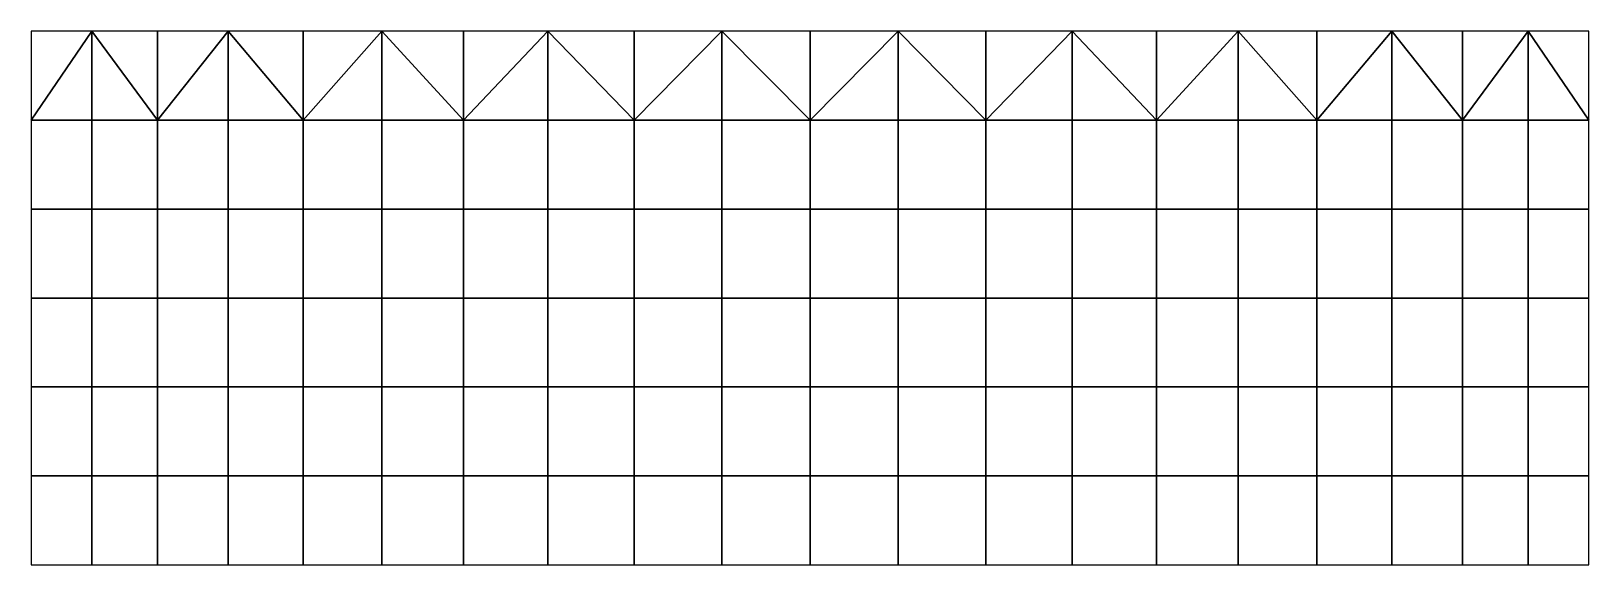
# Model space of a CAD drawing. Header units: metres. Extents: x -11 to 34989, y 5 to 12005.
import ezdxf

# ---------------------------------------------------------------- set-up
doc = ezdxf.new("R2010")
doc.units = ezdxf.units.M

msp = doc.modelspace()

# ---------------------------------------------------------------- linework, layer by layer
at = {"layer": '3dface'}
for points in [[(1350, 10005, 1443), (1350, 12005, 1443), (-11, 10005), (1350, 10005, 1443)], [(-11, 10005), (1350, 12005, 1443), (-11, 12005), (-11, 10005)], [(2830, 10005, 2765), (2830, 12005, 2765), (1350, 12005, 1443), (2830, 10005, 2765)], [(2830, 10005, 2765), (1350, 12005, 1443), (1350, 10005, 1443), (2830, 10005, 2765)], [(2830, 12005, 2765), (2830, 10005, 2765), (4417, 12005, 3954), (2830, 12005, 2765)], [(4417, 12005, 3954), (2830, 10005, 2765), (4417, 10005, 3954), (4417, 12005, 3954)], [(4417, 12005, 3954), (4417, 10005, 3954), (6101, 10005, 5004), (4417, 12005, 3954)], [(4417, 12005, 3954), (6101, 10005, 5004), (6101, 12005, 5004), (4417, 12005, 3954)], [(6101, 12005, 5004), (6101, 10005, 5004), (7868, 12005, 5905), (6101, 12005, 5004)], [(6101, 10005, 5004), (7868, 10005, 5905), (7868, 12005, 5905), (6101, 10005, 5004)], [(7868, 10005, 5905), (9706, 10005, 6652), (7868, 12005, 5905), (7868, 10005, 5905)], [(7868, 12005, 5905), (9706, 10005, 6652), (9706, 12005, 6652), (7868, 12005, 5905)], [(9706, 10005, 6652), (11601, 10005, 7238), (11601, 12005, 7238), (9706, 10005, 6652)], [(9706, 10005, 6652), (11601, 12005, 7238), (9706, 12005, 6652), (9706, 10005, 6652)], [(11601, 10005, 7238), (13539, 10005, 7660), (11601, 12005, 7238), (11601, 10005, 7238)], [(11601, 12005, 7238), (13539, 10005, 7660), (13539, 12005, 7660), (11601, 12005, 7238)], [(13539, 10005, 7660), (15507, 10005, 7915), (15507, 12005, 7915), (13539, 10005, 7660)], [(13539, 10005, 7660), (15507, 12005, 7915), (13539, 12005, 7660), (13539, 10005, 7660)], [(15507, 10005, 7915), (17489, 10005, 8000), (15507, 12005, 7915), (15507, 10005, 7915)], [(15507, 12005, 7915), (17489, 10005, 8000), (17489, 12005, 8000), (15507, 12005, 7915)], [(17489, 10005, 8000), (19471, 10005, 7915), (19471, 12005, 7915), (17489, 10005, 8000)], [(17489, 10005, 8000), (19471, 12005, 7915), (17489, 12005, 8000), (17489, 10005, 8000)], [(19471, 10005, 7915), (21438, 10005, 7660), (19471, 12005, 7915), (19471, 10005, 7915)], [(19471, 12005, 7915), (21438, 10005, 7660), (21438, 12005, 7660), (19471, 12005, 7915)], [(21438, 10005, 7660), (23377, 10005, 7238), (23377, 12005, 7238), (21438, 10005, 7660)], [(21438, 10005, 7660), (23377, 12005, 7238), (21438, 12005, 7660), (21438, 10005, 7660)], [(23377, 10005, 7238), (25272, 10005, 6652), (23377, 12005, 7238), (23377, 10005, 7238)], [(23377, 12005, 7238), (25272, 10005, 6652), (25272, 12005, 6652), (23377, 12005, 7238)], [(25272, 10005, 6652), (27110, 10005, 5905), (27110, 12005, 5905), (25272, 10005, 6652)], [(25272, 10005, 6652), (27110, 12005, 5905), (25272, 12005, 6652), (25272, 10005, 6652)], [(27110, 10005, 5905), (28877, 10005, 5004), (27110, 12005, 5905), (27110, 10005, 5905)], [(27110, 12005, 5905), (28877, 10005, 5004), (28877, 12005, 5004), (27110, 12005, 5905)], [(28877, 10005, 5004), (30561, 10005, 3954), (30561, 12005, 3954), (28877, 10005, 5004)], [(28877, 10005, 5004), (30561, 12005, 3954), (28877, 12005, 5004), (28877, 10005, 5004)], [(30561, 10005, 3954), (32148, 10005, 2765), (30561, 12005, 3954), (30561, 10005, 3954)], [(30561, 12005, 3954), (32148, 10005, 2765), (32148, 12005, 2765), (30561, 12005, 3954)], [(32148, 10005, 2765), (33628, 10005, 1443), (33628, 12005, 1443), (32148, 10005, 2765)], [(32148, 10005, 2765), (33628, 12005, 1443), (32148, 12005, 2765), (32148, 10005, 2765)], [(33628, 10005, 1443), (34989, 10005), (33628, 12005, 1443), (33628, 10005, 1443)], [(33628, 12005, 1443), (34989, 10005), (34989, 12005), (33628, 12005, 1443)], [(1350, 10005, 1443), (-11, 10005), (-11, 8005), (1350, 8005, 1443)], [(2830, 10005, 2765), (1350, 10005, 1443), (1350, 8005, 1443), (2830, 8005, 2765)], [(4417, 10005, 3954), (2830, 10005, 2765), (2830, 8005, 2765), (4417, 8005, 3954)], [(4417, 10005, 3954), (4417, 8005, 3954), (6101, 8005, 5004), (6101, 10005, 5004)], [(6101, 10005, 5004), (6101, 8005, 5004), (7868, 8005, 5905), (7868, 10005, 5905)], [(7868, 10005, 5905), (7868, 8005, 5905), (9706, 8005, 6652), (9706, 10005, 6652)], [(9706, 10005, 6652), (9706, 8005, 6652), (11601, 8005, 7238), (11601, 10005, 7238)], [(11601, 10005, 7238), (11601, 8005, 7238), (13539, 8005, 7660), (13539, 10005, 7660)], [(13539, 10005, 7660), (13539, 8005, 7660), (15507, 8005, 7915), (15507, 10005, 7915)], [(15507, 10005, 7915), (15507, 8005, 7915), (17489, 8005, 8000), (17489, 10005, 8000)], [(17489, 10005, 8000), (17489, 8005, 8000), (19471, 8005, 7915), (19471, 10005, 7915)], [(19471, 10005, 7915), (19471, 8005, 7915), (21438, 8005, 7660), (21438, 10005, 7660)], [(21438, 10005, 7660), (21438, 8005, 7660), (23377, 8005, 7238), (23377, 10005, 7238)], [(23377, 10005, 7238), (23377, 8005, 7238), (25272, 8005, 6652), (25272, 10005, 6652)], [(25272, 10005, 6652), (25272, 8005, 6652), (27110, 8005, 5905), (27110, 10005, 5905)], [(27110, 10005, 5905), (27110, 8005, 5905), (28877, 8005, 5004), (28877, 10005, 5004)], [(28877, 10005, 5004), (28877, 8005, 5004), (30561, 8005, 3954), (30561, 10005, 3954)], [(30561, 10005, 3954), (30561, 8005, 3954), (32148, 8005, 2765), (32148, 10005, 2765)], [(32148, 10005, 2765), (32148, 8005, 2765), (33628, 8005, 1443), (33628, 10005, 1443)], [(33628, 10005, 1443), (33628, 8005, 1443), (34989, 8005), (34989, 10005)], [(1350, 8005, 1443), (-11, 8005), (-11, 6005), (1350, 6005, 1443)], [(2830, 8005, 2765), (1350, 8005, 1443), (1350, 6005, 1443), (2830, 6005, 2765)], [(4417, 8005, 3954), (2830, 8005, 2765), (2830, 6005, 2765), (4417, 6005, 3954)], [(4417, 8005, 3954), (4417, 6005, 3954), (6101, 6005, 5004), (6101, 8005, 5004)], [(6101, 8005, 5004), (6101, 6005, 5004), (7868, 6005, 5905), (7868, 8005, 5905)], [(7868, 8005, 5905), (7868, 6005, 5905), (9706, 6005, 6652), (9706, 8005, 6652)], [(9706, 8005, 6652), (9706, 6005, 6652), (11601, 6005, 7238), (11601, 8005, 7238)], [(11601, 8005, 7238), (11601, 6005, 7238), (13539, 6005, 7660), (13539, 8005, 7660)], [(13539, 8005, 7660), (13539, 6005, 7660), (15507, 6005, 7915), (15507, 8005, 7915)], [(15507, 8005, 7915), (15507, 6005, 7915), (17489, 6005, 8000), (17489, 8005, 8000)], [(17489, 8005, 8000), (17489, 6005, 8000), (19471, 6005, 7915), (19471, 8005, 7915)], [(19471, 8005, 7915), (19471, 6005, 7915), (21438, 6005, 7660), (21438, 8005, 7660)], [(21438, 8005, 7660), (21438, 6005, 7660), (23377, 6005, 7238), (23377, 8005, 7238)], [(23377, 8005, 7238), (23377, 6005, 7238), (25272, 6005, 6652), (25272, 8005, 6652)], [(25272, 8005, 6652), (25272, 6005, 6652), (27110, 6005, 5905), (27110, 8005, 5905)], [(27110, 8005, 5905), (27110, 6005, 5905), (28877, 6005, 5004), (28877, 8005, 5004)], [(28877, 8005, 5004), (28877, 6005, 5004), (30561, 6005, 3954), (30561, 8005, 3954)], [(30561, 8005, 3954), (30561, 6005, 3954), (32148, 6005, 2765), (32148, 8005, 2765)], [(32148, 8005, 2765), (32148, 6005, 2765), (33628, 6005, 1443), (33628, 8005, 1443)], [(33628, 8005, 1443), (33628, 6005, 1443), (34989, 6005), (34989, 8005)], [(1350, 6005, 1443), (-11, 6005), (-11, 4005), (1350, 4005, 1443)], [(2830, 6005, 2765), (1350, 6005, 1443), (1350, 4005, 1443), (2830, 4005, 2765)], [(4417, 6005, 3954), (2830, 6005, 2765), (2830, 4005, 2765), (4417, 4005, 3954)], [(4417, 6005, 3954), (4417, 4005, 3954), (6101, 4005, 5004), (6101, 6005, 5004)], [(6101, 6005, 5004), (6101, 4005, 5004), (7868, 4005, 5905), (7868, 6005, 5905)], [(7868, 6005, 5905), (7868, 4005, 5905), (9706, 4005, 6652), (9706, 6005, 6652)], [(9706, 6005, 6652), (9706, 4005, 6652), (11601, 4005, 7238), (11601, 6005, 7238)], [(11601, 6005, 7238), (11601, 4005, 7238), (13539, 4005, 7660), (13539, 6005, 7660)], [(13539, 6005, 7660), (13539, 4005, 7660), (15507, 4005, 7915), (15507, 6005, 7915)], [(15507, 6005, 7915), (15507, 4005, 7915), (17489, 4005, 8000), (17489, 6005, 8000)], [(17489, 6005, 8000), (17489, 4005, 8000), (19471, 4005, 7915), (19471, 6005, 7915)], [(19471, 6005, 7915), (19471, 4005, 7915), (21438, 4005, 7660), (21438, 6005, 7660)], [(21438, 6005, 7660), (21438, 4005, 7660), (23377, 4005, 7238), (23377, 6005, 7238)], [(23377, 6005, 7238), (23377, 4005, 7238), (25272, 4005, 6652), (25272, 6005, 6652)], [(25272, 6005, 6652), (25272, 4005, 6652), (27110, 4005, 5905), (27110, 6005, 5905)], [(27110, 6005, 5905), (27110, 4005, 5905), (28877, 4005, 5004), (28877, 6005, 5004)], [(28877, 6005, 5004), (28877, 4005, 5004), (30561, 4005, 3954), (30561, 6005, 3954)], [(30561, 6005, 3954), (30561, 4005, 3954), (32148, 4005, 2765), (32148, 6005, 2765)], [(32148, 6005, 2765), (32148, 4005, 2765), (33628, 4005, 1443), (33628, 6005, 1443)], [(33628, 6005, 1443), (33628, 4005, 1443), (34989, 4005), (34989, 6005)], [(1350, 4005, 1443), (-11, 4005), (-11, 2005), (1350, 2005, 1443)], [(2830, 4005, 2765), (1350, 4005, 1443), (1350, 2005, 1443), (2830, 2005, 2765)], [(4417, 4005, 3954), (2830, 4005, 2765), (2830, 2005, 2765), (4417, 2005, 3954)], [(4417, 4005, 3954), (4417, 2005, 3954), (6101, 2005, 5004), (6101, 4005, 5004)], [(6101, 4005, 5004), (6101, 2005, 5004), (7868, 2005, 5905), (7868, 4005, 5905)], [(7868, 4005, 5905), (7868, 2005, 5905), (9706, 2005, 6652), (9706, 4005, 6652)], [(9706, 4005, 6652), (9706, 2005, 6652), (11601, 2005, 7238), (11601, 4005, 7238)], [(11601, 4005, 7238), (11601, 2005, 7238), (13539, 2005, 7660), (13539, 4005, 7660)], [(13539, 4005, 7660), (13539, 2005, 7660), (15507, 2005, 7915), (15507, 4005, 7915)], [(15507, 4005, 7915), (15507, 2005, 7915), (17489, 2005, 8000), (17489, 4005, 8000)], [(17489, 4005, 8000), (17489, 2005, 8000), (19471, 2005, 7915), (19471, 4005, 7915)], [(19471, 4005, 7915), (19471, 2005, 7915), (21438, 2005, 7660), (21438, 4005, 7660)], [(21438, 4005, 7660), (21438, 2005, 7660), (23377, 2005, 7238), (23377, 4005, 7238)], [(23377, 4005, 7238), (23377, 2005, 7238), (25272, 2005, 6652), (25272, 4005, 6652)], [(25272, 4005, 6652), (25272, 2005, 6652), (27110, 2005, 5905), (27110, 4005, 5905)], [(27110, 4005, 5905), (27110, 2005, 5905), (28877, 2005, 5004), (28877, 4005, 5004)], [(28877, 4005, 5004), (28877, 2005, 5004), (30561, 2005, 3954), (30561, 4005, 3954)], [(30561, 4005, 3954), (30561, 2005, 3954), (32148, 2005, 2765), (32148, 4005, 2765)], [(32148, 4005, 2765), (32148, 2005, 2765), (33628, 2005, 1443), (33628, 4005, 1443)], [(33628, 4005, 1443), (33628, 2005, 1443), (34989, 2005), (34989, 4005)], [(1350, 2005, 1443), (-11, 2005), (-11, 5), (1350, 5, 1443)], [(2830, 2005, 2765), (1350, 2005, 1443), (1350, 5, 1443), (2830, 5, 2765)], [(4417, 2005, 3954), (2830, 2005, 2765), (2830, 5, 2765), (4417, 5, 3954)], [(4417, 2005, 3954), (4417, 5, 3954), (6101, 5, 5004), (6101, 2005, 5004)], [(6101, 2005, 5004), (6101, 5, 5004), (7868, 5, 5905), (7868, 2005, 5905)], [(7868, 2005, 5905), (7868, 5, 5905), (9706, 5, 6652), (9706, 2005, 6652)], [(9706, 2005, 6652), (9706, 5, 6652), (11601, 5, 7238), (11601, 2005, 7238)], [(11601, 2005, 7238), (11601, 5, 7238), (13539, 5, 7660), (13539, 2005, 7660)], [(13539, 2005, 7660), (13539, 5, 7660), (15507, 5, 7915), (15507, 2005, 7915)], [(15507, 2005, 7915), (15507, 5, 7915), (17489, 5, 8000), (17489, 2005, 8000)], [(17489, 2005, 8000), (17489, 5, 8000), (19471, 5, 7915), (19471, 2005, 7915)], [(19471, 2005, 7915), (19471, 5, 7915), (21438, 5, 7660), (21438, 2005, 7660)], [(21438, 2005, 7660), (21438, 5, 7660), (23377, 5, 7238), (23377, 2005, 7238)], [(23377, 2005, 7238), (23377, 5, 7238), (25272, 5, 6652), (25272, 2005, 6652)], [(25272, 2005, 6652), (25272, 5, 6652), (27110, 5, 5905), (27110, 2005, 5905)], [(27110, 2005, 5905), (27110, 5, 5905), (28877, 5, 5004), (28877, 2005, 5004)], [(28877, 2005, 5004), (28877, 5, 5004), (30561, 5, 3954), (30561, 2005, 3954)], [(30561, 2005, 3954), (30561, 5, 3954), (32148, 5, 2765), (32148, 2005, 2765)], [(32148, 2005, 2765), (32148, 5, 2765), (33628, 5, 1443), (33628, 2005, 1443)], [(33628, 2005, 1443), (33628, 5, 1443), (34989, 5), (34989, 2005)]]:
    msp.add_3dface(points, dxfattribs=at)

doc.saveas('drawing.dxf')
